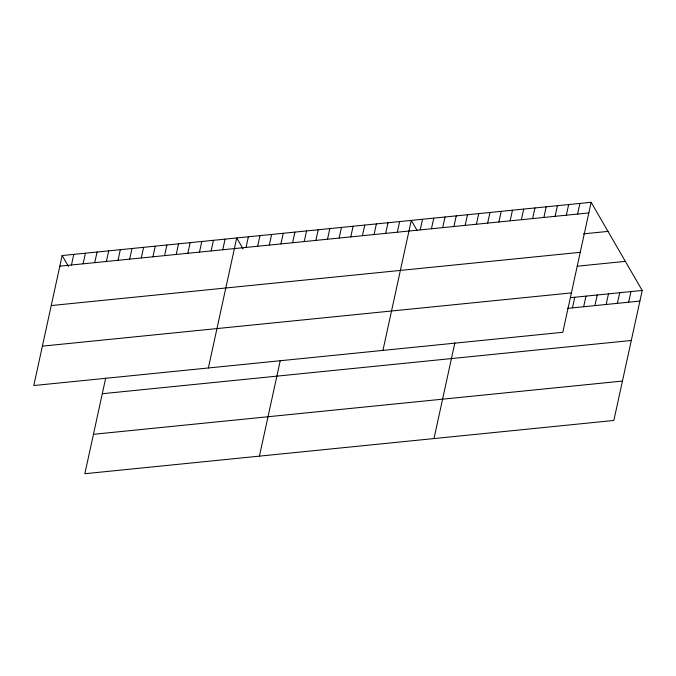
<?xml version="1.0" encoding="UTF-8"?>
<svg xmlns="http://www.w3.org/2000/svg" width="676" height="676" viewBox="0 0 676 676"><rect width="100%" height="100%" fill="white"/><g stroke="black" fill="none" stroke-linecap="round" stroke-linejoin="round"><path stroke-width="1.01" d="M62.141 255.536L33.8 385.54L562.804 332.296L591.145 202.293L62.141 255.536L68.462 266.454M71.47 264.992L73.785 254.37M83.106 263.817L85.421 253.196M94.741 262.651L97.057 252.03M106.377 261.477L108.692 250.855M118.021 260.302L120.336 249.681M129.657 259.136L131.972 248.514M105.726 377.969L84.855 473.707L613.859 420.464L642.2 290.46L591.145 202.293M141.292 257.962L143.608 247.34M152.928 256.795L155.252 246.165M164.572 255.621L166.887 244.999M176.208 254.446L178.523 243.825M187.844 253.28L190.159 242.659M199.488 252.106L201.803 241.484M211.123 250.931L213.439 240.31M222.759 249.765L225.074 239.143M208.369 367.964L236.718 237.969L243.03 248.878M246.039 247.424L248.354 236.803M257.674 246.25L259.99 235.628M269.31 245.075L271.625 234.454M280.954 243.909L283.269 233.288M292.59 242.735L294.905 232.113M304.225 241.56L306.541 230.939M259.423 456.131L280.303 360.392M315.861 240.394L318.176 229.772M327.505 239.22L329.82 228.598M339.141 238.053L341.456 227.432M350.776 236.879L353.092 226.257M362.42 235.704L364.736 225.083M374.056 234.538L376.371 223.917M385.692 233.364L388.007 222.742M397.327 232.189L399.643 221.567M382.937 350.396L411.287 220.401L417.075 230.398M420.21 229.891L422.525 219.269M431.449 228.758L433.764 218.137M442.695 227.626L445.011 217.004M453.934 226.494L456.249 215.872M465.173 225.361L467.488 214.74M476.419 224.229L478.735 213.608M433.992 438.563L454.872 342.825M487.658 223.105L489.973 212.484M498.896 221.973L501.212 211.351M510.143 220.841L512.459 210.219M521.382 219.708L523.697 209.087M532.62 218.576L534.936 207.954M543.867 217.444L546.183 206.822M555.106 216.312L557.421 205.69M566.344 215.179L568.66 204.558M577.591 214.047L579.907 203.425M572.437 307.876L574.752 297.254M583.675 306.743L585.991 296.122M594.922 305.611L597.238 294.99M606.161 304.479L608.476 293.857M617.399 303.347L619.715 292.725M628.646 302.214L630.962 291.593M59.826 266.167L588.83 212.923M583.464 233.862L607.994 231.395M51.241 305.56L580.236 252.317M577.321 266.2L625.351 261.367M42.385 346.146L571.389 292.902M570.662 297.66L642.2 290.46M567.325 308.391L639.885 301.082M102.296 393.719L631.291 340.476M93.44 434.313L622.444 381.07"/></g></svg>
